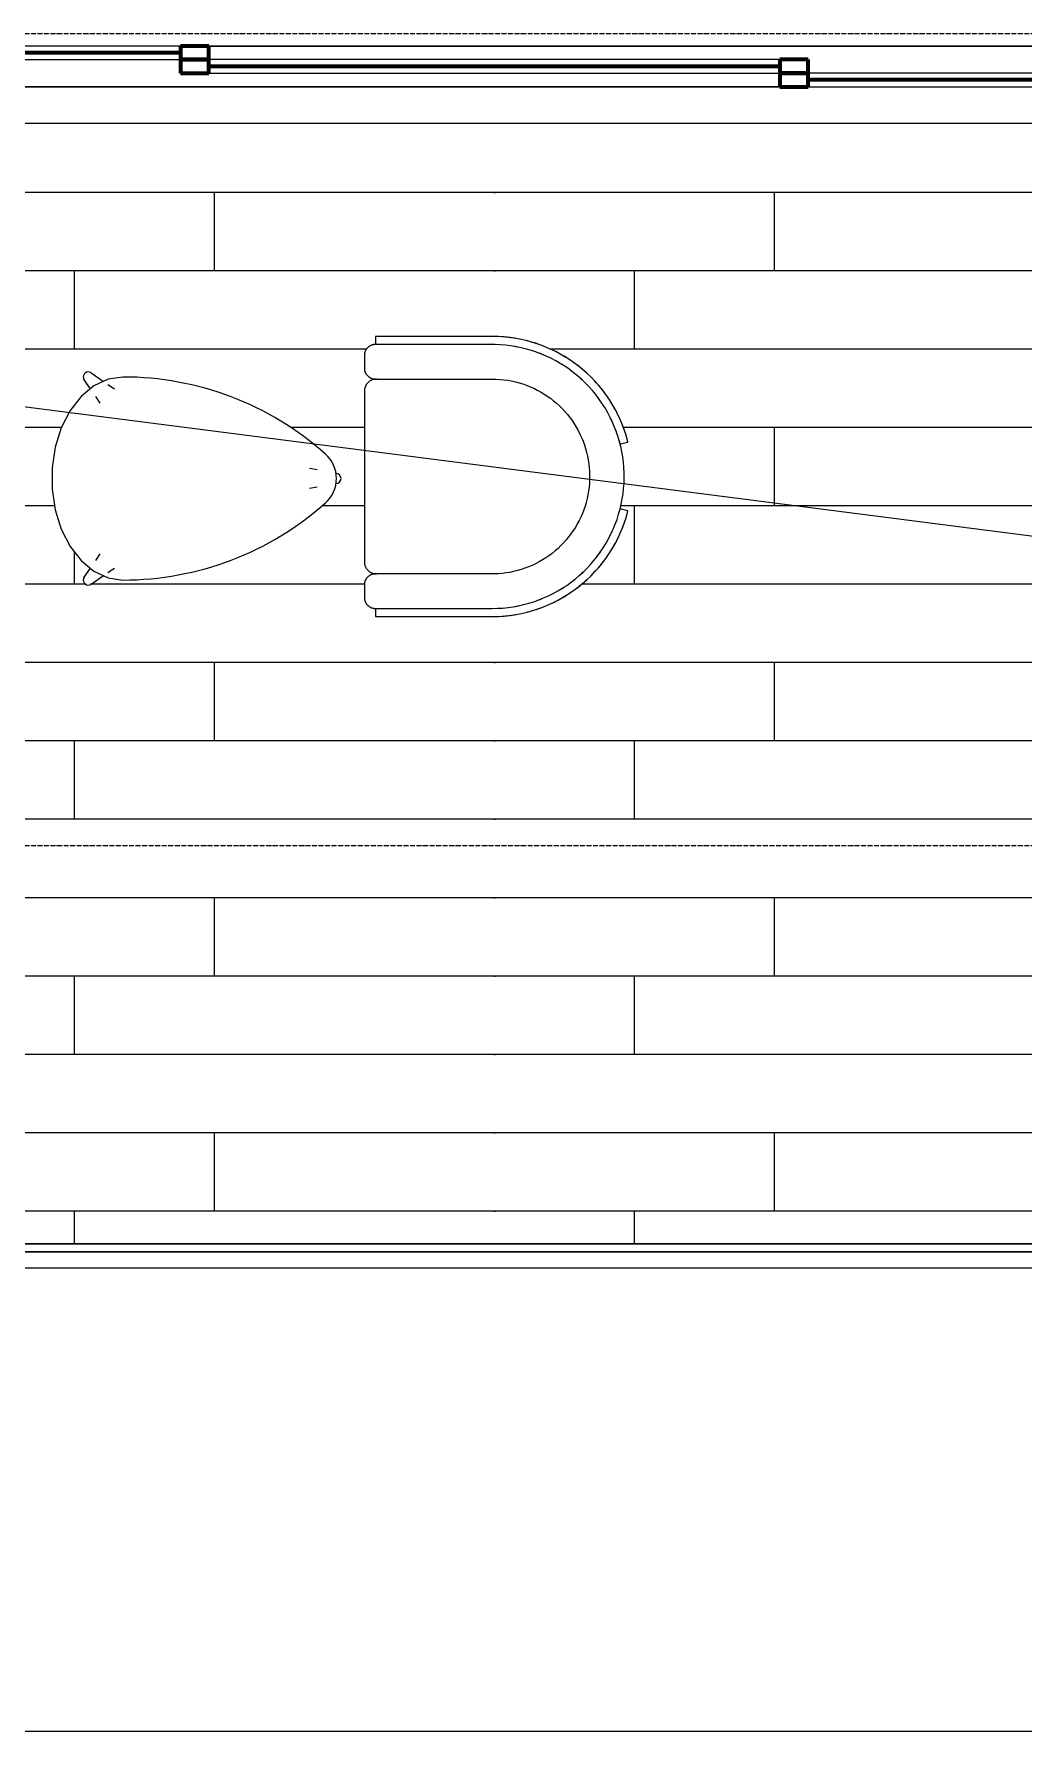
# Model space of a CAD drawing. Header units: millimetres. Extents: x -2820 to 26103, y -2046 to 37035.
# Drawn here: x 16116 to 18553, y 27493 to 31673 of the extents above; entities that cross this region are included whole.
import ezdxf

# ---------------------------------------------------------------- set-up
doc = ezdxf.new("R2010")
doc.units = ezdxf.units.MM
doc.linetypes.add('Осевая 12-2-2_2_', pattern=[16, 12, -2, 0, -2])
doc.layers.add('A-DETL', color=7, linetype='Continuous', lineweight=9, true_color=0x00a600)
doc.layers.add('A-FLOR-PATT', color=7, linetype='Continuous', lineweight=15, true_color=0x383838)
for name, color, linetype, lineweight in [('A-FLOR', 7, 'Continuous', 9), ('A-GLAZ', 7, 'Continuous', 9), ('A-WALL', 7, 'Continuous', 9), ('I-FURN', 7, 'Continuous', 9), ('S-GRID', 7, 'Continuous', 9)]:
    doc.layers.add(name, color=color, linetype=linetype, lineweight=lineweight)

# ---------------------------------------------------------------- blocks, each defined once
blk = doc.blocks.new('INT 20 Окно раздвижное 3ст - INT 20 Окно раздвижное 3ст 4700-2750-2859571-Этаж 1 - КН')
at = {"layer": 'A-GLAZ', "color": 8, "lineweight": 20, "true_color": 0x7f7f7f}
for p, q in [((2310, 220), (-2310, 220)), ((-773.3, 130), (-2180, 130)), ((-773.3, 96.7), (-773.3, 130)), ((-703.3, 130), (2310, 130)), ((2310, 130), (-703.3, 130)), ((-2180, 96.7), (-773.3, 96.7)), ((703.3, 96.7), (-703.3, 96.7)), ((-703.3, 96.7), (-703.3, 63.3)), ((703.3, 63.3), (703.3, 96.7)), ((-703.3, 63.3), (703.3, 63.3)), ((2180, 63.3), (773.3, 63.3)), ((773.3, 63.3), (773.3, 30)), ((703.3, 30), (-2350, 30)), ((-2320, 30), (703.3, 30)), ((773.3, 30), (2180, 30))]:
    blk.add_line(p, q, dxfattribs=at)
at = {"layer": 'A-GLAZ', "color": 8, "lineweight": 70, "true_color": 0x7f7f7f}
for p, q in [((-703.3, 130), (-773.3, 130)), ((-773.3, 130), (-773.3, 96.7)), ((-703.3, 96.7), (-703.3, 130)), ((-2180, 113.3), (-773.3, 113.3)), ((-703.3, 96.7), (-773.3, 96.7)), ((-773.3, 96.7), (-773.3, 63.3)), ((-773.3, 96.7), (-703.3, 96.7)), ((-703.3, 63.3), (-703.3, 96.7)), ((773.3, 96.7), (703.3, 96.7)), ((703.3, 96.7), (703.3, 63.3)), ((773.3, 63.3), (773.3, 96.7)), ((-773.3, 63.3), (-703.3, 63.3)), ((-703.3, 80), (703.3, 80)), ((703.3, 63.3), (773.3, 63.3)), ((773.3, 63.3), (703.3, 63.3)), ((703.3, 63.3), (703.3, 30)), ((773.3, 30), (773.3, 63.3)), ((773.3, 46.7), (2180, 46.7)), ((703.3, 30), (773.3, 30))]:
    blk.add_line(p, q, dxfattribs=at)
blk = doc.blocks.new('INT Стол дизайнерский 5 - INT Стол дизайнерский 5-V29-Этаж 1 - КН')
at = {"layer": 'I-FURN', "color": 8, "lineweight": 20, "true_color": 0x7f7f7f}
for p, q in [((-252.9, 260.3), (-222.7, 239.3)), ((-255.1, 221), (-270.3, 242.9)), ((-212, 231.9), (-195.7, 220.5)), ((-230.5, 185.7), (-241.9, 202)), ((304, 21.1), (284.5, 24.6)), ((352.2, 12.3), (349.9, 12.7)), ((304, -21.1), (284.5, -24.6)), ((352.2, -12.3), (349.9, -12.7)), ((-241.9, -202), (-230.5, -185.7)), ((-270.3, -242.9), (-255.1, -221)), ((-252.9, -260.3), (-222.7, -239.3)), ((-212, -231.9), (-195.7, -220.5))]:
    blk.add_line(p, q, dxfattribs=at)
at = {"layer": 'I-FURN', "color": 8, "lineweight": 20, "true_color": 0x7f7f7f, "flags": 128}
blk.add_lwpolyline([(-175, 250), (-211.4, 244.5), (-246.2, 228.4), (-277.9, 202.3), (-305.1, 167.3), (-326.6, 125), (-341.4, 77.3), (-349, 26.1), (-349, -26.1), (-341.4, -77.3), (-326.6, -125), (-305.1, -167.3), (-277.9, -202.3), (-246.2, -228.4), (-211.4, -244.5), (-175, -250)], dxfattribs=at)
at = {"layer": 'I-FURN', "color": 8, "lineweight": 20, "true_color": 0x7f7f7f}
for centre, radius, start, end in [((-260, 250), 12.5, 45, 180), ((-260, 250), 12.5, 180, 225), ((-175, -501.1), 751.1, 48.3353, 90), ((270.9, 0), 80.3, 0, 48.3353), ((350, 0), 12.5, 0, 90), ((350, 0), 12.5, 270, 0), ((270.9, 0), 80.3, 311.6647, 0), ((-175, 501.1), 751.1, 270, 311.6647), ((-260, -250), 12.5, 135, 180), ((-260, -250), 12.5, 180, 315)]:
    blk.add_arc(centre, radius, start, end, dxfattribs=at)
blk = doc.blocks.new('Кресло 07 - Кресло 07-V30-Этаж 1 - КН')
at = {"layer": 'I-FURN', "color": 8, "lineweight": 20, "true_color": 0x7f7f7f}
for p, q in [((-267, 276.3), (-298, 276.3)), ((210, 276.3), (-210, 276.3)), ((298, 276.3), (267, 276.3)), ((-325, 249.3), (-345, 249.3)), ((-345, 249.3), (-345, -38.7)), ((-325, 249.3), (-325, -38.7)), ((-240, -38.7), (-240, 249.3)), ((240, 249.3), (240, -38.7)), ((345, 249.3), (325, 249.3)), ((325, -38.7), (325, 249.3)), ((345, -38.7), (345, 249.3)), ((-103.8, -366.3), (-104.3, -368.1)), ((-104.3, -368.1), (-84.9, -373.1)), ((-103.8, -366.3), (-104.2, -367.6)), ((-84.9, -373.1), (-80, -353.7)), ((-84.9, -373.1), (-80, -353.7)), ((80, -353.7), (84.9, -373.1)), ((80, -353.7), (84.9, -373.1)), ((84.9, -373.1), (104.3, -368.1)), ((104.3, -368.1), (103.8, -366.3)), ((104.2, -367.6), (103.8, -366.3))]:
    blk.add_line(p, q, dxfattribs=at)
at = {"layer": 'I-FURN', "color": 8, "lineweight": 20, "true_color": 0x7f7f7f, "flags": 128}
for points in [[(-298, 276.3), (-299.1, 276.3), (-300.2, 276.2), (-301.2, 276.1), (-302.3, 276), (-303.4, 275.8), (-304.4, 275.5), (-305.5, 275.3), (-306.5, 274.9), (-307.5, 274.6), (-308.5, 274.2), (-309.5, 273.7), (-310.5, 273.3), (-311.4, 272.7), (-312.3, 272.2), (-313.2, 271.6), (-314.1, 271), (-315, 270.3), (-315.8, 269.6), (-316.6, 268.9), (-317.4, 268.1), (-318.1, 267.3), (-318.8, 266.5), (-319.5, 265.7), (-320.1, 264.8), (-320.7, 263.9), (-321.3, 263), (-321.8, 262), (-322.3, 261.1), (-322.8, 260.1), (-323.2, 259.1), (-323.5, 258.1), (-323.9, 257.1), (-324.2, 256), (-324.4, 255), (-324.6, 253.9), (-324.8, 252.8), (-324.9, 251.8), (-325, 250.7), (-325, 249.6), (-325, 249.3)], [(-240, 249.3), (-240, 250.4), (-240.1, 251.5), (-240.2, 252.5), (-240.3, 253.6), (-240.5, 254.7), (-240.8, 255.7), (-241.1, 256.8), (-241.4, 257.8), (-241.7, 258.8), (-242.1, 259.8), (-242.6, 260.8), (-243.1, 261.8), (-243.6, 262.7), (-244.1, 263.7), (-244.7, 264.6), (-245.3, 265.4), (-246, 266.3), (-246.7, 267.1), (-247.4, 267.9), (-248.2, 268.7), (-249, 269.4), (-249.8, 270.1), (-250.6, 270.8), (-251.5, 271.4), (-252.4, 272), (-253.3, 272.6), (-254.3, 273.1), (-255.2, 273.6), (-256.2, 274.1), (-257.2, 274.5), (-258.2, 274.9), (-259.3, 275.2), (-260.3, 275.5), (-261.4, 275.7), (-262.4, 275.9), (-263.5, 276.1), (-264.6, 276.2), (-265.6, 276.3), (-266.7, 276.3), (-267, 276.3)], [(-210, 276.3), (-211.2, 276.3), (-212.4, 276.2), (-213.6, 276.1), (-214.8, 275.9), (-216, 275.7), (-217.1, 275.5), (-218.3, 275.1), (-219.4, 274.8), (-220.6, 274.4), (-221.7, 273.9), (-222.8, 273.5), (-223.9, 272.9), (-224.9, 272.4), (-225.9, 271.7), (-226.9, 271.1), (-227.9, 270.4), (-228.9, 269.6), (-229.8, 268.9), (-230.7, 268.1), (-231.5, 267.2), (-232.3, 266.3), (-233.1, 265.4), (-233.9, 264.5), (-234.6, 263.5), (-235.2, 262.5), (-235.9, 261.5), (-236.5, 260.5), (-237, 259.4), (-237.5, 258.3), (-238, 257.2), (-238.4, 256.1), (-238.7, 254.9), (-239.1, 253.8), (-239.3, 252.6), (-239.6, 251.4), (-239.7, 250.2), (-239.9, 249), (-240, 247.8), (-240, 246.6)], [(-236.5, 260.5), (-237, 259.4), (-237.5, 258.3), (-238, 257.2), (-238.4, 256.1), (-238.7, 254.9), (-239.1, 253.8), (-239.3, 252.6), (-239.6, 251.4), (-239.7, 250.2), (-239.9, 249), (-240, 247.8), (-240, 246.6)], [(-225.9, 271.7), (-226.9, 271.1), (-227.9, 270.4), (-228.9, 269.6), (-229.8, 268.9), (-230.7, 268.1), (-231.5, 267.2), (-232.3, 266.3), (-233.1, 265.4), (-233.9, 264.5), (-234.6, 263.5), (-235.2, 262.5)], [(-210, 276.3), (-211.2, 276.3), (-212.4, 276.2), (-213.6, 276.1), (-214.8, 275.9), (-216, 275.7), (-217.1, 275.5), (-218.3, 275.1), (-219.4, 274.8), (-220.6, 274.4), (-221.7, 273.9), (-222.8, 273.5), (-223.9, 272.9)], [(240, 246.3), (240, 247.5), (239.9, 248.7), (239.8, 249.9), (239.6, 251.1), (239.4, 252.3), (239.1, 253.4), (238.8, 254.6), (238.5, 255.8), (238.1, 256.9), (237.6, 258), (237.1, 259.1), (236.6, 260.2), (236, 261.2), (235.4, 262.3), (234.8, 263.3), (234.1, 264.2), (233.3, 265.2), (232.6, 266.1), (231.7, 267), (230.9, 267.8), (230, 268.7), (229.1, 269.4), (228.2, 270.2), (227.2, 270.9), (226.2, 271.6), (225.2, 272.2), (224.1, 272.8), (223.1, 273.3), (222, 273.8), (220.9, 274.3), (219.7, 274.7), (218.6, 275.1), (217.4, 275.4), (216.3, 275.7), (215.1, 275.9), (213.9, 276.1), (212.7, 276.2), (211.5, 276.3), (210.3, 276.3), (210, 276.3)], [(224.1, 272.8), (223.1, 273.3), (222, 273.8), (220.9, 274.3), (219.7, 274.7), (218.6, 275.1), (217.4, 275.4), (216.3, 275.7), (215.1, 275.9), (213.9, 276.1), (212.7, 276.2), (211.5, 276.3), (210.3, 276.3), (210, 276.3)], [(235.4, 262.3), (234.8, 263.3), (234.1, 264.2), (233.3, 265.2), (232.6, 266.1), (231.7, 267), (230.9, 267.8), (230, 268.7), (229.1, 269.4), (228.2, 270.2), (227.2, 270.9), (226.2, 271.6)], [(240, 246.3), (240, 247.5), (239.9, 248.7), (239.8, 249.9), (239.6, 251.1), (239.4, 252.3), (239.1, 253.4), (238.8, 254.6), (238.5, 255.8), (238.1, 256.9), (237.6, 258), (237.1, 259.1), (236.6, 260.2)], [(267, 276.3), (265.9, 276.3), (264.8, 276.2), (263.8, 276.1), (262.7, 276), (261.6, 275.8), (260.6, 275.5), (259.5, 275.3), (258.5, 274.9), (257.5, 274.6), (256.5, 274.2), (255.5, 273.7), (254.5, 273.3), (253.6, 272.7), (252.7, 272.2), (251.8, 271.6), (250.9, 271), (250, 270.3), (249.2, 269.6), (248.4, 268.9), (247.6, 268.1), (246.9, 267.3), (246.2, 266.5), (245.5, 265.7), (244.9, 264.8), (244.3, 263.9), (243.7, 263), (243.2, 262), (242.7, 261.1), (242.2, 260.1), (241.8, 259.1), (241.5, 258.1), (241.1, 257.1), (240.8, 256), (240.6, 255), (240.4, 253.9), (240.2, 252.8), (240.1, 251.8), (240, 250.7), (240, 249.6), (240, 249.3)], [(325, 249.3), (325, 250.4), (324.9, 251.5), (324.8, 252.5), (324.7, 253.6), (324.5, 254.7), (324.2, 255.7), (323.9, 256.8), (323.6, 257.8), (323.3, 258.8), (322.9, 259.8), (322.4, 260.8), (321.9, 261.8), (321.4, 262.7), (320.9, 263.7), (320.3, 264.6), (319.7, 265.4), (319, 266.3), (318.3, 267.1), (317.6, 267.9), (316.8, 268.7), (316, 269.4), (315.2, 270.1), (314.4, 270.8), (313.5, 271.4), (312.6, 272), (311.7, 272.6), (310.7, 273.1), (309.8, 273.6), (308.8, 274.1), (307.8, 274.5), (306.8, 274.9), (305.7, 275.2), (304.7, 275.5), (303.6, 275.7), (302.6, 275.9), (301.5, 276.1), (300.4, 276.2), (299.4, 276.3), (298.3, 276.3), (298, 276.3)], [(-325, -38.7), (-324.7, -51.7), (-324, -64.7), (-322.7, -77.6), (-320.8, -90.5), (-318.5, -103.3), (-315.7, -115.9), (-312.3, -128.5), (-308.5, -140.9), (-304.2, -153.2), (-299.3, -165.2), (-294, -177.1), (-288.3, -188.8), (-282, -200.2), (-275.4, -211.3), (-268.2, -222.2), (-260.7, -232.8), (-252.7, -243), (-244.3, -253), (-235.6, -262.6), (-226.4, -271.8), (-216.9, -280.7), (-207.1, -289.2), (-196.9, -297.3), (-186.4, -304.9), (-175.6, -312.2), (-164.5, -319), (-153.2, -325.3), (-141.6, -331.2), (-129.8, -336.6), (-117.8, -341.6), (-105.6, -346.1), (-93.2, -350), (-80.7, -353.5), (-68, -356.5), (-55.2, -359), (-42.4, -360.9), (-29.5, -362.3), (-16.5, -363.3), (-3.5, -363.7), (9.5, -363.5), (22.5, -362.9), (35.4, -361.7), (48.3, -360.1), (61.1, -357.9), (73.8, -355.2), (86.4, -352), (98.9, -348.3), (111.2, -344.1), (123.3, -339.4), (135.2, -334.2), (147, -328.6), (158.4, -322.5), (169.7, -315.9), (180.6, -308.9), (191.3, -301.4), (201.6, -293.6), (211.6, -285.3), (221.3, -276.7), (230.7, -267.6), (239.7, -258.2), (248.2, -248.5), (256.4, -238.4), (264.2, -227.9), (271.6, -217.2), (278.5, -206.2), (285, -195), (291, -183.4), (296.5, -171.7), (301.6, -159.7), (306.2, -147.6), (310.3, -135.2), (313.9, -122.7), (317.1, -110.1), (319.7, -97.4), (321.7, -84.5), (323.3, -71.6), (324.4, -58.7), (324.9, -45.7), (325, -38.7)], [(240, -38.7), (239.8, -48.3), (239.2, -57.9), (238.3, -67.4), (236.9, -76.9), (235.2, -86.4), (233.1, -95.7), (230.7, -105), (227.8, -114.2), (224.6, -123.2), (221.1, -132.1), (217.1, -140.9), (212.9, -149.5), (208.3, -157.9), (203.3, -166.2), (198.1, -174.2), (192.5, -182), (186.6, -189.6), (180.4, -196.9), (174, -204), (167.2, -210.8), (160.2, -217.4), (152.9, -223.7), (145.4, -229.6), (137.6, -235.3), (129.7, -240.6), (121.5, -245.7), (113.1, -250.4), (104.6, -254.7), (95.8, -258.7), (87, -262.4), (78, -265.7), (68.8, -268.6), (59.6, -271.2), (50.2, -273.4), (40.8, -275.2), (31.3, -276.6), (21.8, -277.7), (12.2, -278.4), (2.6, -278.7), (-7, -278.6), (-16.6, -278.1), (-26.2, -277.3), (-35.7, -276), (-45.1, -274.4), (-54.5, -272.4), (-63.8, -270), (-73, -267.3), (-82.1, -264.2), (-91.1, -260.7), (-99.9, -256.9), (-108.5, -252.7), (-117, -248.2), (-125.3, -243.4), (-133.4, -238.2), (-141.2, -232.7), (-148.9, -226.9), (-156.3, -220.8), (-163.5, -214.4), (-170.4, -207.7), (-177, -200.8), (-183.3, -193.6), (-189.4, -186.1), (-195.1, -178.4), (-200.5, -170.5), (-205.7, -162.4), (-210.4, -154.1), (-214.9, -145.6), (-219, -136.9), (-222.7, -128.1), (-226.1, -119.1), (-229.2, -110), (-231.8, -100.8), (-234.1, -91.4), (-236.1, -82), (-237.6, -72.6), (-238.8, -63), (-239.5, -53.5), (-239.9, -43.9), (-240, -38.7)], [(-104.2, -367.6), (-94.6, -370.5), (-84.9, -373.1)], [(84.9, -373.1), (94.6, -370.5), (104.2, -367.6)]]:
    blk.add_lwpolyline(points, dxfattribs=at)
at = {"layer": 'I-FURN', "color": 8, "lineweight": 20, "true_color": 0x7f7f7f}
for radius, start, end in [(345, 180, 190.5909), (345, 180, 255.75), (345, 180, 190.5909), (345, 284.25, 0), (345, 349.4091, 360), (345, 349.4091, 0), (345, 194.1112, 201.1821), (345, 194.1112, 201.1821), (325, 190.1935, 190.8214), (325, 349.1786, 349.8065), (345, 338.8179, 345.8888), (345, 338.8179, 345.8888), (325, 199.6431, 202.031), (325, 201.1546, 201.4937), (325, 337.969, 340.3569), (325, 338.5063, 338.8454), (325, 338.5063, 338.8454), (345, 205.4001, 211.7739), (345, 205.4001, 211.7739), (325, 211.0587, 212.9788), (325, 327.0212, 328.9413), (345, 328.2261, 334.5999), (345, 328.2261, 334.5999), (345, 216.2859, 222.3662), (345, 216.2859, 222.3662), (325, 211.7327, 212.0464), (345, 317.6338, 323.7141), (345, 317.6338, 323.7141), (325, 327.9763, 328.2673), (325, 327.9536, 328.2673), (325, 221.8669, 223.9461), (325, 222.3116, 222.6041), (325, 222.3116, 222.6041), (345, 227.0373, 232.9592), (345, 227.0373, 232.9592), (345, 307.0408, 312.9627), (345, 307.0408, 312.9627), (325, 316.0539, 318.1331), (325, 317.3959, 317.6884), (325, 317.3959, 317.6884), (325, 232.0054, 235.0213), (325, 232.8913, 233.4927), (325, 232.8913, 233.4927), (345, 237.7277, 243.5531), (345, 237.7277, 243.5531), (325, 243.4423, 245.8898), (325, 294.2075, 296.2306), (345, 296.4469, 302.2723), (345, 296.4469, 302.2723), (325, 305.0275, 307.6539), (325, 306.6837, 307.1087), (345, 248.3852, 252.4266), (345, 248.3852, 252.4266), (325, 254.5657, 255.75), (325, 284.25, 285.9245), (345, 287.5734, 291.6148), (345, 287.5734, 291.6148)]:
    blk.add_arc((0, -38.7), radius, start, end, dxfattribs=at)
blk = doc.blocks.new('Баня_rvt-1-Этаж 1 - КН')
at = {"layer": 'A-FLOR-PATT', "lineweight": 9, "true_color": 0x5a5a5a}
h = blk.add_hatch(dxfattribs=at)
h.set_pattern_fill('FP_4', color=251, style=0, pattern_type=2)
h.set_pattern_definition([(180, (18630.1, 30123.96), (-7e-14, -579), [1380, 0]), (180, (18630.1, 30316.96), (-7e-14, -579), [1380, 0]), (90, (17595.1, 30317), (-1380, 8e-14), [193, -386]), (180, (18630.1, 30509.96), (-7e-14, -579), [1380, 0]), (90, (17940.1, 30510), (-1380, 8e-14), [193, -386])])
h.paths.add_polyline_path([(24560.1, 28693), (24560.1, 29433), (19560.1, 29433), (19560.1, 30353), (19600.1, 30353), (19600.1, 31353), (19560.1, 31353), (19560.1, 31453), (14940.1, 31453), (14940.1, 29433), (14060.1, 29433), (14060.1, 29453), (9940.1, 29453), (9940.1, 28693), (24155.8, 28693)])
h.paths.add_polyline_path([(15735.1, 30238), (15670.4, 30244.1), (15607.9, 30262.3), (15549.9, 30291.9), (15498.4, 30332), (15453.3, 30384.6), (15434.1, 30415.6), (15428.5, 30425.6), (15403.2, 30488.5), (15400.7, 30498), (15420.1, 30503), (15420.1, 30505.2), (15416.1, 30521.4), (15412, 30551.1), (15410.1, 30583), (15414.3, 30631.1), (15416.8, 30648.1), (15420.1, 30663), (15400.7, 30667.9), (15406.3, 30687.3), (15430.3, 30744.5), (15467, 30799.6), (15507, 30841.8), (15562.7, 30881.2), (15618.4, 30907.1), (15676.9, 30922.7), (15735.1, 30928), (16023.1, 30928), (16023.1, 30907.3), (16032, 30905.3), (16032.9, 30904.5), (16035.7, 30904.4), (16042.2, 30898.7), (16048.7, 30888), (16049.3, 30886), (16049.4, 30850), (16047.4, 30841.1), (16046.7, 30840.2), (16046.5, 30837.4), (16040.9, 30830.9), (16030.6, 30824.5), (16028.2, 30823.8), (16020.1, 30822.6), (16020.1, 30821.6), (16025.9, 30821.1), (16028.9, 30820), (16031.4, 30819.9), (16036.3, 30817.8), (16046.7, 30805.9), (16048.4, 30797.8), (16049.8, 30793), (16050.1, 30793), (16049.8, 30373), (16048.8, 30373), (16048.8, 30368.1), (16047.2, 30364.2), (16047.1, 30361.7), (16044.9, 30356.8), (16035.1, 30347), (16023.1, 30344.6), (16020.1, 30343.3), (16020.1, 30343), (16023.1, 30342.3), (16032, 30340.3), (16032.9, 30339.5), (16035.7, 30339.4), (16042.2, 30333.7), (16048.6, 30323.4), (16049.3, 30321), (16049.4, 30285), (16047.4, 30276.1), (16046.7, 30275.2), (16046.5, 30272.4), (16040.9, 30265.9), (16030.6, 30259.5), (16028.2, 30258.8), (16023.1, 30258), (16023.1, 30238), (16003.1, 30238)])
h.paths.add_polyline_path([(16977.1, 30238), (16957.1, 30238), (16957.1, 30258.6), (16949.7, 30259.5), (16943.6, 30261.6), (16939.4, 30265.9), (16935, 30270.4), (16933.7, 30272.8), (16933.6, 30275.2), (16931.5, 30279), (16930.1, 30285), (16931, 30321.1), (16933.7, 30329.5), (16938, 30333.7), (16941.5, 30337.4), (16944.9, 30339.4), (16948.3, 30340.3), (16951.2, 30341.6), (16960.1, 30343.3), (16960.1, 30344.3), (16952.6, 30345.7), (16947.6, 30346.3), (16943.6, 30348.5), (16933.8, 30359.4), (16931.4, 30368.2), (16930.5, 30373), (16930.1, 30373), (16930.5, 30793), (16931.5, 30793), (16933.1, 30801), (16933.5, 30805.5), (16935.6, 30809.5), (16946.6, 30819.3), (16957.1, 30821.7), (16960.1, 30822.6), (16960.1, 30823), (16952.1, 30823.8), (16943.6, 30826.6), (16939.4, 30830.9), (16935, 30835.4), (16933.7, 30837.8), (16932.8, 30841.1), (16931.6, 30842.5), (16930.1, 30850), (16931, 30886.1), (16933.7, 30894.5), (16938, 30898.7), (16941.5, 30902.4), (16944.9, 30904.4), (16948.3, 30905.3), (16951.2, 30906.6), (16957.1, 30908), (16957.1, 30928), (17245.1, 30928), (17309.9, 30921.8), (17372.4, 30903.6), (17430.3, 30874.1), (17481.8, 30833.9), (17524.6, 30785.2), (17546, 30750.6), (17551.9, 30739.8), (17577.1, 30677.5), (17579.5, 30667.9), (17560.1, 30663), (17560.1, 30660.4), (17564.1, 30644.4), (17568.4, 30610.1), (17570.1, 30583), (17567.4, 30545.1), (17563.9, 30519.6), (17560.1, 30503), (17579.5, 30498), (17574, 30478.7), (17550, 30421.4), (17512.7, 30365.8), (17469.4, 30321.3), (17417.6, 30284.7), (17361.8, 30258.8), (17303.3, 30243.2), (17245.1, 30238)])
h.paths.add_polyline_path([(16024.9, 30278.2), (16028.8, 30281), (16026.6, 30279.9), (16025.6, 30278.9)])
h.paths.add_polyline_path([(17379.1, 30289), (17382.5, 30291.2), (17380.8, 30290.1)])
h.paths.add_polyline_path([(16250.1, 30315.5), (16241.3, 30319.1), (16237.6, 30328), (16244.5, 30340.6), (16255.3, 30356.7), (16232.3, 30375.7), (16205.1, 30410.7), (16183.6, 30453), (16168.7, 30500.7), (16161.1, 30551.8), (16161.1, 30604.1), (16168.7, 30655.2), (16183.6, 30703), (16205.1, 30745.2), (16232.3, 30780.2), (16254.7, 30799.6), (16242.4, 30818.6), (16237.9, 30828.7), (16241.3, 30836.8), (16250.3, 30840.3), (16276.1, 30825.1), (16287.6, 30817.3), (16298.7, 30822.5), (16335.1, 30828), (16425.9, 30822.5), (16520.4, 30804.4), (16602.3, 30778.9), (16685.2, 30741.4), (16763, 30694.2), (16834.5, 30638), (16845.8, 30625.5), (16854.3, 30610.8), (16862.8, 30588.7), (16869, 30586.8), (16872.6, 30578), (16868, 30568.7), (16860.1, 30565.4), (16859.6, 30561.2), (16854.3, 30545.1), (16845.8, 30530.5), (16834.5, 30518), (16763, 30461.7), (16685.2, 30414.5), (16602.3, 30377.1), (16515.4, 30349.9), (16425.9, 30333.5), (16335.1, 30328), (16295.4, 30335), (16286.4, 30338.2), (16259, 30319.1), (16253.3, 30316.8)])
h.paths.add_polyline_path([(16030.1, 30316), (16028.8, 30320), (16029.2, 30317.6), (16029.9, 30316.4)])
h.paths.add_polyline_path([(16248.6, 30346.3), (16248.6, 30347.6), (16250.3, 30349.2)])
h.paths.add_polyline_path([(16255.3, 30799.2), (16255.2, 30799.6), (16255, 30799.6)])
h.paths.add_polyline_path([(17342.2, 30801.5), (17333.5, 30804.5), (17341.4, 30801.8)])
h.paths.add_polyline_path([(16026.6, 30843.9), (16029.2, 30846.5), (16028.1, 30846.4), (16027, 30844.6)])
h.paths.add_polyline_path([(16029.9, 30882.8), (16027.1, 30886.6), (16028.2, 30884.5), (16029.2, 30883.5)])
h.paths.add_polyline_path([(17364, 30885), (17357.9, 30887.1), (17363.9, 30885.1)])
at = {"layer": 'A-FLOR', "color": 8, "lineweight": 20, "true_color": 0x7f7f7f}
for p, q in [((9940.1, 28693), (24560.1, 28693)), ((14940.1, 27493), (19560.1, 27493))]:
    blk.add_line(p, q, dxfattribs=at)
at = {"layer": 'A-WALL', "color": 8, "lineweight": 20, "true_color": 0x7f7f7f}
for p, q in [((24560.1, 28693), (9940.1, 28693)), ((24560.1, 28673), (9940.1, 28673)), ((9940.1, 28673), (24560.1, 28673)), ((24560.1, 28633), (9940.1, 28633))]:
    blk.add_line(p, q, dxfattribs=at)
at = {"layer": 'S-GRID', "color": 251, "linetype": 'Осевая 12-2-2_2_', "true_color": 0x646464}
for p, q in [((26102.9, 31673), (6751.1, 31673)), ((26102.9, 29673), (6751.1, 29673))]:
    blk.add_line(p, q, dxfattribs=at)
at = {"layer": 'A-GLAZ', "color": 8, "lineweight": 20, "true_color": 0x7f7f7f, "rotation": 180}
blk.add_blockref('INT 20 Окно раздвижное 3ст - INT 20 Окно раздвижное 3ст 4700-2750-2859571-Этаж 1 - КН', (17250.1, 31673), dxfattribs=at)
at = {"layer": 'I-FURN', "color": 8, "lineweight": 20, "true_color": 0x7f7f7f, "rotation": 90.00000000000038}
blk.add_blockref('Кресло 07 - Кресло 07-V30-Этаж 1 - КН', (17206.4, 30583), dxfattribs=at)
at = {"layer": 'I-FURN', "color": 8, "lineweight": 20, "true_color": 0x7f7f7f}
blk.add_blockref('INT Стол дизайнерский 5 - INT Стол дизайнерский 5-V29-Этаж 1 - КН', (16510.1, 30578), dxfattribs=at)

msp = doc.modelspace()

# ---------------------------------------------------------------- linework, layer by layer
at = {"layer": 'A-DETL', "color": 36, "lineweight": 25, "true_color": 0x804000}
msp.add_line((11801.37, 31304.612), (22350.127, 29952.964), dxfattribs=at)

# ---------------------------------------------------------------- block references
at = {"lineweight": 5}
msp.add_blockref('Баня_rvt-1-Этаж 1 - КН', (0, 0), dxfattribs=at)

doc.saveas('drawing.dxf')
